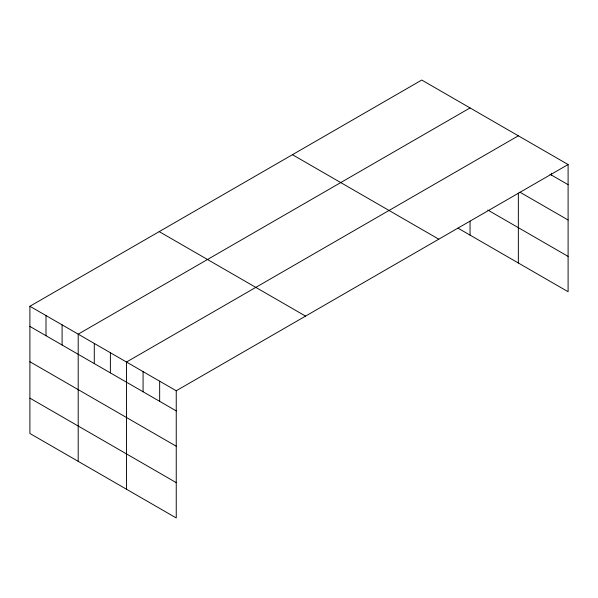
<?xml version="1.0" encoding="UTF-8"?>
<svg xmlns="http://www.w3.org/2000/svg" width="598" height="598" viewBox="0 0 598 598"><rect width="100%" height="100%" fill="white"/><g stroke="black" fill="none" stroke-linecap="round" stroke-linejoin="round"><path stroke-width="0.9" d="M568.1 164.532L176.246 390.763L176.246 517.958L29.9 433.468L29.9 306.273L421.754 80.042L568.1 164.532L568.1 291.727L457.978 228.144M470.05 107.924L78.196 334.155L78.196 461.35M518.346 135.806L126.484 362.037L126.484 489.231M549.936 174.19L568.1 184.677M519.924 192.19L568.1 220.004M487.759 210.01L568.1 256.4M292.444 154.695L438.79 239.193M159.21 231.62L305.556 316.11M29.9 306.273L176.246 390.763M29.9 326.418L176.246 410.916M29.9 361.745L176.246 446.235M29.9 398.141L176.246 482.638M551.513 173.271L551.513 175.102M518.346 193.094L518.346 263M470.05 221.17L470.05 235.119M159.659 381.188L159.659 401.34M143.072 371.612L143.072 391.765M110.391 352.745L110.391 372.89M94.29 343.454L94.29 363.599M62.095 324.864L62.095 345.009M46.001 315.572L46.001 335.717"/></g></svg>
